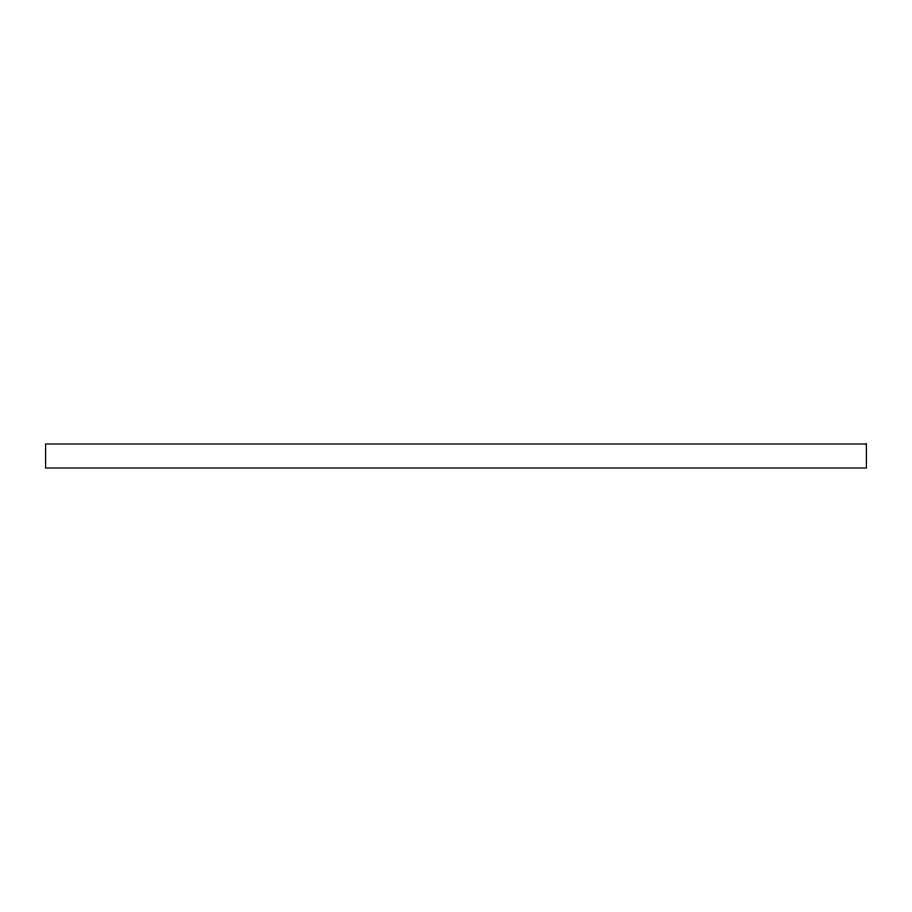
<?xml version="1.0" encoding="UTF-8"?>
<svg xmlns="http://www.w3.org/2000/svg" width="912" height="912" viewBox="0 0 912 912"><rect width="100%" height="100%" fill="white"/><g stroke="black" fill="none" stroke-linecap="round" stroke-linejoin="round"><path stroke-width="1.37" d="M866.4 443.984L45.6 443.984L45.6 468.016L866.4 468.016L866.4 443.984"/></g></svg>
